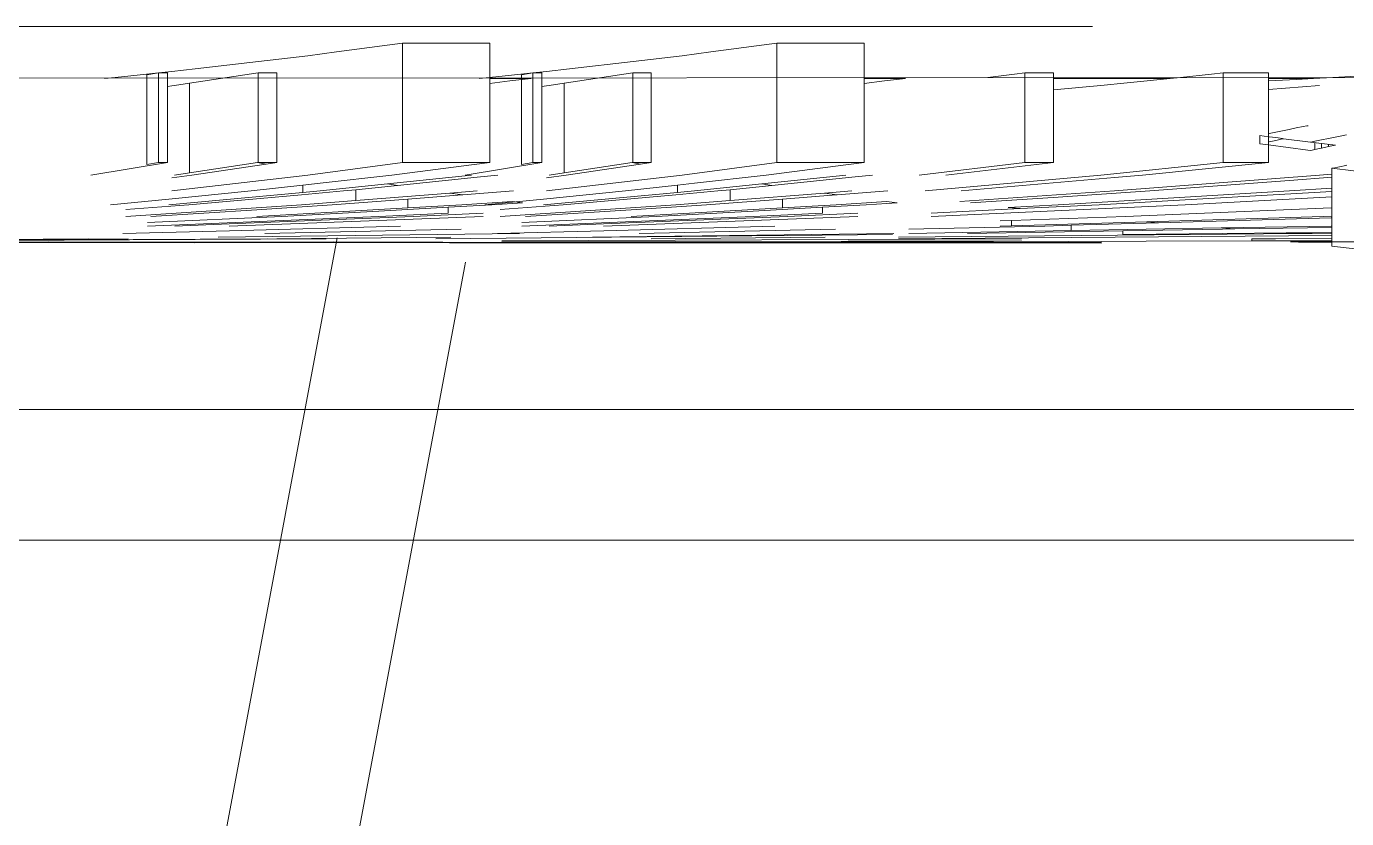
# Model space of a CAD drawing. Header units: millimetres. Extents: x 930469 to 1523124, y -120375 to 411163.
# Drawn here: x 1425428 to 1426946, y -7874 to -6963 of the extents above; entities that cross this region are included whole.
import ezdxf

# ---------------------------------------------------------------- set-up
doc = ezdxf.new("R2010")
doc.units = ezdxf.units.MM
doc.layers.add('A-NET THAY', color=8, linetype='Continuous', lineweight=0)
doc.layers.add('COT VACH', color=8, linetype='Continuous', lineweight=0)

# ---------------------------------------------------------------- blocks, each defined once
blk = doc.blocks.new('fgholol')
at = {"layer": 'A-NET THAY', "ltscale": 3}
for p, q in [((1042860.9, 32084), (1044621.5, 32084)), ((1043663, 32043.8), (1043719.5, 32050.4)), ((1043719.5, 32050.4), (1043752.4, 32054.8)), ((1043752.4, 32054.8), (1043828.3, 32064.9)), ((1043828.3, 32064.9), (1043928.6, 32064.9)), ((1043828.3, 31927.6), (1043828.3, 32064.9)), ((1043928.6, 32064.9), (1043928.6, 32054.8)), ((1043928.6, 32054.8), (1043928.6, 32043.8)), ((1044093.4, 32043.8), (1044149.8, 32050.4)), ((1044149.8, 32050.4), (1044182.7, 32054.8)), ((1044182.7, 32054.8), (1044258.7, 32064.9)), ((1044258.7, 32064.9), (1044359, 32064.9)), ((1044258.7, 31927.6), (1044258.7, 32064.9)), ((1044359, 32064.9), (1044359, 32054.8)), ((1044359, 32054.8), (1044359, 32043.8)), ((1043563.4, 32032.1), (1043590.1, 32035.3)), ((1043590.1, 32035.3), (1043663, 32043.8)), ((1043928.6, 32043.8), (1043928.6, 32035.3)), ((1043928.6, 32035.3), (1043928.6, 32029.2)), ((1043993.8, 32032.1), (1044020.4, 32035.3)), ((1044020.4, 32035.3), (1044093.4, 32043.8)), ((1044359, 32043.8), (1044359, 32035.3)), ((1044359, 32035.3), (1044359, 32029.2)), ((1043158.6, 32024.3), (1045510, 32025.5)), ((1043486, 32024.3), (1043498, 32025.5)), ((1043498, 32025.5), (1043534.1, 32029.2)), ((1043534.1, 32029.2), (1043547.8, 32030.5)), ((1043534.6, 32028.4), (1043547.8, 32030.5)), ((1043534.6, 31925.4), (1043534.6, 32028.4)), ((1043547.8, 32030.5), (1043563.4, 32032.1)), ((1043547.8, 32030.5), (1043558.1, 32030.5)), ((1043547.8, 31927.6), (1043547.8, 32030.5)), ((1043558.1, 32030.5), (1043558.1, 32015)), ((1043583.7, 32018.7), (1043662.6, 32030.5)), ((1043662.6, 31927.6), (1043662.6, 32030.5)), ((1043662.6, 32030.5), (1043683.8, 32030.5)), ((1043683.8, 32030.5), (1043683.8, 31927.6)), ((1043916.4, 32024.3), (1043928.4, 32025.5)), ((1043928.4, 32025.5), (1043964.5, 32029.2)), ((1043928.6, 32029.2), (1043928.6, 32025.5)), ((1043928.6, 32025.5), (1043928.6, 32024.3)), ((1043928.6, 32024.3), (1043928.6, 32018.6)), ((1043928.6, 32024.3), (1043951.9, 32024.3)), ((1043928.6, 32018.6), (1043951.9, 32021.4)), ((1043951.9, 32024.3), (1043976.3, 32024.3)), ((1043951.9, 32021.4), (1043976.3, 32024.3)), ((1043964.5, 32029.2), (1043978.1, 32030.5)), ((1043965, 32028.4), (1043978.1, 32030.5)), ((1043965, 31925.4), (1043965, 32028.4)), ((1043978.1, 32030.5), (1043993.8, 32032.1)), ((1043978.1, 32030.5), (1043988.5, 32030.5)), ((1043978.1, 31927.6), (1043978.1, 32030.5)), ((1043988.5, 32030.5), (1043988.5, 32015)), ((1044014.1, 32018.7), (1044093, 32030.5)), ((1044093, 31927.6), (1044093, 32030.5)), ((1044093, 32030.5), (1044114.1, 32030.5)), ((1044114.1, 32030.5), (1044114.1, 31927.6)), ((1044359, 32029.2), (1044359, 32025.5)), ((1044359, 32025.5), (1044359, 32024.3)), ((1044359, 32024.3), (1044359, 32018.6)), ((1044359, 32024.3), (1044382.3, 32024.3)), ((1044359, 32018.6), (1044382.3, 32021.4)), ((1044382.3, 32024.3), (1044406.7, 32024.3)), ((1044382.3, 32021.4), (1044406.7, 32024.3)), ((1044501.3, 32025.5), (1044532, 32029.2)), ((1044532, 32029.2), (1044543.6, 32030.5)), ((1044543.6, 31927.6), (1044543.6, 32030.5)), ((1044543.6, 32030.5), (1044576.8, 32030.5)), ((1044576.8, 32030.5), (1044576.8, 32029.2)), ((1044576.8, 32029.2), (1044576.8, 32025.5)), ((1044576.8, 32025.5), (1044576.8, 32024.3)), ((1044576.8, 32024.3), (1044576.8, 32011.2)), ((1044576.8, 32024.3), (1044661.3, 32024.3)), ((1044661.3, 32024.3), (1044710.8, 32024.3)), ((1044661.3, 32019.2), (1044710.8, 32024.3)), ((1044710.8, 32024.3), (1044722.7, 32025.5)), ((1044722.7, 32025.5), (1044758.4, 32029.2)), ((1044758.4, 32029.2), (1044771.8, 32030.5)), ((1044771.8, 32030.5), (1044823.9, 32030.5)), ((1044771.8, 31927.6), (1044771.8, 32030.5)), ((1044823.9, 32030.5), (1044823.9, 32029.2)), ((1044823.9, 32029.2), (1044823.9, 32025.5)), ((1044823.9, 32025.5), (1044823.9, 32024.3)), ((1044823.9, 32024.3), (1044823.9, 32021.5)), ((1044823.9, 32024.3), (1044855.9, 32024.3)), ((1044823.9, 32021.5), (1044855.9, 32023.2)), ((1044823.9, 32021.5), (1044823.9, 32011.6)), ((1044855.9, 32024.3), (1044875.4, 32024.3)), ((1044855.9, 32023.2), (1044875.4, 32024.3)), ((1044875.4, 32024.3), (1044897.9, 32025.5)), ((1044897.9, 32025.5), (1044965.3, 32029.2)), ((1043558.1, 32015), (1043563.4, 32015.7)), ((1043558.1, 32015), (1043558.1, 31927.6)), ((1043563.4, 32015.7), (1043566.4, 32016.1)), ((1043566.4, 32016.1), (1043583.7, 32018.7)), ((1043583.7, 31915.7), (1043583.7, 32018.7)), ((1043928.6, 32018.6), (1043928.6, 31927.6)), ((1043988.5, 32015), (1043993.8, 32015.7)), ((1043988.5, 32015), (1043988.5, 31927.6)), ((1043993.8, 32015.7), (1043996.8, 32016.1)), ((1043996.8, 32016.1), (1044014.1, 32018.7)), ((1044014.1, 31915.7), (1044014.1, 32018.7)), ((1044359, 32018.6), (1044359, 31927.6)), ((1044576.8, 32011.2), (1044631, 32016.1)), ((1044576.8, 32011.2), (1044576.8, 31927.6)), ((1044631, 32016.1), (1044661.3, 32019.2)), ((1044882.4, 32016.1), (1044823.9, 32011.6)), ((1044823.9, 32011.6), (1044823.9, 31960.8)), ((1044824.4, 31960.9), (1044823.9, 31960.8)), ((1044823.9, 31960.8), (1044823.9, 31957.2)), ((1044832.1, 31962.5), (1044824.4, 31960.9)), ((1044839.9, 31964.1), (1044832.1, 31962.5)), ((1044847.7, 31965.7), (1044839.9, 31964.1)), ((1044855.6, 31967.3), (1044847.7, 31965.7)), ((1044863.5, 31968.9), (1044855.6, 31967.3)), ((1044867.7, 31969.7), (1044863.5, 31968.9)), ((1044868.6, 31969.9), (1044867.7, 31969.7)), ((1044867.7, 31969.7), (1044869.4, 31969.7)), ((1044913.3, 31959.5), (1044908.2, 31958.4)), ((1044813.7, 31949.2), (1044813.7, 31958.6)), ((1044813.7, 31958.6), (1044823.9, 31957.2)), ((1044823.9, 31947.9), (1044813.7, 31949.2)), ((1044823.9, 31957.2), (1044823.9, 31951.4)), ((1044823.9, 31957.2), (1044824.4, 31957.2)), ((1044824.4, 31951.5), (1044823.9, 31951.4)), ((1044823.9, 31951.4), (1044823.9, 31947.9)), ((1044823.9, 31947.9), (1044823.9, 31927.6)), ((1044869, 31942), (1044823.9, 31947.9)), ((1044824.4, 31957.2), (1044832.1, 31956.2)), ((1044832.1, 31953.1), (1044824.4, 31951.5)), ((1044832.1, 31956.2), (1044839.9, 31955.2)), ((1044839.9, 31954.7), (1044832.1, 31953.1)), ((1044839.9, 31955.2), (1044841.2, 31955)), ((1044841.2, 31955), (1044839.9, 31954.7)), ((1044841.2, 31955), (1044869, 31951.4)), ((1044872.2, 31951), (1044869, 31951.4)), ((1044874.2, 31951.4), (1044872.2, 31951)), ((1044900.8, 31947.6), (1044872.2, 31951)), ((1044877.2, 31952), (1044874.2, 31951.4)), ((1044884.8, 31953.7), (1044877.2, 31952)), ((1044877.2, 31942.7), (1044877.2, 31950.4)), ((1044882.4, 31943.8), (1044877.2, 31942.7)), ((1044884.8, 31944.3), (1044882.4, 31943.8)), ((1044892.6, 31955.3), (1044884.8, 31953.7)), ((1044884.8, 31944.3), (1044884.8, 31949.5)), ((1044892.6, 31945.9), (1044884.8, 31944.3)), ((1044900.3, 31956.9), (1044892.6, 31955.3)), ((1044892.6, 31945.9), (1044892.6, 31948.6)), ((1044900.3, 31947.5), (1044892.6, 31945.9)), ((1044908.2, 31958.4), (1044900.3, 31956.9)), ((1044900.3, 31947.5), (1044900.3, 31947.6)), ((1044900.8, 31947.6), (1044900.3, 31947.5)), ((1044872.2, 31941.6), (1044869, 31942)), ((1044874.2, 31942), (1044872.2, 31941.6)), ((1044877.2, 31942.7), (1044874.2, 31942)), ((1043558.1, 31927.6), (1043470.3, 31913.1)), ((1043534.6, 31925.4), (1043547.8, 31927.6)), ((1043547.8, 31927.6), (1043558.1, 31927.6)), ((1043566.4, 31913.1), (1043583.7, 31915.7)), ((1043583.7, 31915.7), (1043661.9, 31927.5)), ((1043671.6, 31925.8), (1043586.3, 31913.1)), ((1043661.9, 31927.5), (1043662.6, 31927.6)), ((1043661.9, 31927.5), (1043671.6, 31925.8)), ((1043662.6, 31927.6), (1043683.8, 31927.6)), ((1043683.8, 31927.6), (1043671.6, 31925.8)), ((1043719.5, 31913.1), (1043828.3, 31927.6)), ((1043816, 31913.1), (1043907.6, 31924.9)), ((1043828.3, 31927.6), (1043928.6, 31927.6)), ((1043988.5, 31927.6), (1043900.6, 31913.1)), ((1043907.6, 31924.9), (1043928.6, 31927.6)), ((1043965, 31925.4), (1043978.1, 31927.6)), ((1043978.1, 31927.6), (1043988.5, 31927.6)), ((1043996.8, 31913.1), (1044014.1, 31915.7)), ((1044014.1, 31915.7), (1044092.2, 31927.5)), ((1044102, 31925.8), (1044016.7, 31913.1)), ((1044092.2, 31927.5), (1044093, 31927.6)), ((1044092.2, 31927.5), (1044102, 31925.8)), ((1044093, 31927.6), (1044114.1, 31927.6)), ((1044114.1, 31927.6), (1044102, 31925.8)), ((1044149.8, 31913.1), (1044258.7, 31927.6)), ((1044246.3, 31913.1), (1044338, 31924.9)), ((1044258.7, 31927.6), (1044359, 31927.6)), ((1044338, 31924.9), (1044359, 31927.6)), ((1044422.4, 31913.1), (1044543.6, 31927.6)), ((1044452.9, 31913.1), (1044576.8, 31927.6)), ((1044543.6, 31927.6), (1044576.8, 31927.6)), ((1044631, 31913.1), (1044771.8, 31927.6)), ((1044823.9, 31927.6), (1044678.8, 31913.1)), ((1044771.8, 31927.6), (1044823.9, 31927.6)), ((1044896.7, 31914.4), (1044882.4, 31913.1)), ((1044898, 31921.3), (1044896.7, 31921)), ((1044896.7, 31921), (1044896.7, 31914.4)), ((1044952.6, 31914.3), (1044896.7, 31921)), ((1044896.7, 31914.4), (1044896.7, 31913.1)), ((1044905.3, 31922.7), (1044898, 31921.3)), ((1044912.7, 31924.1), (1044905.3, 31922.7)), ((1044913.8, 31924.4), (1044912.7, 31924.1)), ((1043563.4, 31894.9), (1043719.5, 31913.1)), ((1043586.3, 31913.1), (1043563.4, 31910.1)), ((1043654.4, 31894.9), (1043714, 31901.6)), ((1043714, 31901.6), (1043733.8, 31903.8)), ((1043714, 31893.1), (1043714, 31901.6)), ((1043733.8, 31903.8), (1043816, 31913.1)), ((1043733.8, 31894.9), (1043811.1, 31903)), ((1043774.7, 31896.3), (1043822.5, 31901.2)), ((1043811.1, 31903), (1043907.6, 31913.1)), ((1043811.1, 31903), (1043822.5, 31901.2)), ((1043822.5, 31901.2), (1043914.3, 31910.7)), ((1043914.3, 31910.7), (1043938.1, 31913.1)), ((1044016.7, 31913.1), (1043993.8, 31910.1)), ((1043993.8, 31894.9), (1044149.8, 31913.1)), ((1044084.8, 31894.9), (1044144.4, 31901.6)), ((1044144.4, 31901.6), (1044164.1, 31903.8)), ((1044144.4, 31893.1), (1044144.4, 31901.6)), ((1044164.1, 31903.8), (1044246.3, 31913.1)), ((1044164.1, 31894.9), (1044241.4, 31903)), ((1044205.1, 31896.3), (1044252.8, 31901.2)), ((1044241.4, 31903), (1044338, 31913.1)), ((1044241.4, 31903), (1044252.8, 31901.2)), ((1044252.8, 31901.2), (1044344.7, 31910.7)), ((1044344.7, 31910.7), (1044368.5, 31913.1)), ((1044429.1, 31894.9), (1044631, 31913.1)), ((1044646.8, 31910.3), (1044470.5, 31894.9)), ((1044882.4, 31913.1), (1044646.8, 31894.9)), ((1044678.8, 31913.1), (1044646.8, 31910.3)), ((1044687.3, 31894.9), (1044847.8, 31907)), ((1044847.8, 31907), (1044896.7, 31910.7)), ((1044896.7, 31898.2), (1044847.8, 31894.9)), ((1044896.7, 31913.1), (1044896.7, 31910.7)), ((1044896.7, 31910.7), (1044896.7, 31898.2)), ((1044896.7, 31898.2), (1044896.7, 31894.9)), ((1043492.9, 31879), (1043559.9, 31885.6)), ((1043559.9, 31885.6), (1043654.4, 31894.9)), ((1043559.9, 31879), (1043714, 31893.1)), ((1043582.6, 31879), (1043712.3, 31890.6)), ((1043760.4, 31894.9), (1043712.3, 31890.6)), ((1043712.3, 31879), (1043774.7, 31883.9)), ((1043714, 31893.1), (1043733.8, 31894.9)), ((1043747.5, 31879), (1043834.7, 31885.6)), ((1043760.4, 31894.9), (1043774.7, 31896.3)), ((1043774.7, 31883.9), (1043774.7, 31896.3)), ((1043774.7, 31883.9), (1043882.9, 31892.4)), ((1043896.5, 31890.3), (1043834.7, 31885.6)), ((1043834.7, 31875.5), (1043834.7, 31885.6)), ((1043882.9, 31892.4), (1043914.3, 31894.9)), ((1043882.9, 31892.4), (1043897.7, 31890.4)), ((1043897.7, 31890.4), (1043896.5, 31890.3)), ((1043954.5, 31882.9), (1043896.5, 31879)), ((1043955.8, 31894.9), (1043897.7, 31890.4)), ((1043923.2, 31879), (1043990.3, 31885.6)), ((1043954.5, 31882.9), (1043966.4, 31881.3)), ((1043990.3, 31885.6), (1044084.8, 31894.9)), ((1043990.3, 31879), (1044144.4, 31893.1)), ((1044013, 31879), (1044142.7, 31890.6)), ((1044190.7, 31894.9), (1044142.7, 31890.6)), ((1044142.7, 31879), (1044205.1, 31883.9)), ((1044144.4, 31893.1), (1044164.1, 31894.9)), ((1044177.9, 31879), (1044265.1, 31885.6)), ((1044190.7, 31894.9), (1044205.1, 31896.3)), ((1044205.1, 31883.9), (1044205.1, 31896.3)), ((1044205.1, 31883.9), (1044313.3, 31892.4)), ((1044326.8, 31890.3), (1044265.1, 31885.6)), ((1044265.1, 31875.5), (1044265.1, 31885.6)), ((1044313.3, 31892.4), (1044344.7, 31894.9)), ((1044313.3, 31892.4), (1044328, 31890.4)), ((1044328, 31890.4), (1044326.8, 31890.3)), ((1044384.9, 31882.9), (1044326.8, 31879)), ((1044386.1, 31894.9), (1044328, 31890.4)), ((1044384.9, 31882.9), (1044396.8, 31881.3)), ((1044646.8, 31894.9), (1044469.2, 31882.9)), ((1044481.2, 31881.3), (1044581.9, 31887.9)), ((1044847.8, 31894.9), (1044581.9, 31879)), ((1044581.9, 31887.9), (1044687.3, 31894.9)), ((1044728.1, 31884.7), (1044629.3, 31879)), ((1044896.7, 31894.5), (1044728.1, 31884.7)), ((1044728.1, 31879), (1044896.7, 31888.2)), ((1044896.7, 31894.9), (1044896.7, 31894.5)), ((1044896.7, 31894.5), (1044896.7, 31888.2)), ((1044896.7, 31888.2), (1044896.7, 31879)), ((1043510.4, 31865.6), (1043712.3, 31879)), ((1043510.4, 31873.6), (1043582.6, 31879)), ((1043660.9, 31873.4), (1043539.3, 31865.6)), ((1043747.5, 31879), (1043660.9, 31873.4)), ((1043834.7, 31875.5), (1043660.9, 31865.6)), ((1043689.6, 31865.6), (1043801.2, 31871.8)), ((1043801.2, 31871.8), (1043880.8, 31876.2)), ((1043880.8, 31869.6), (1043801.2, 31865.6)), ((1043896.5, 31879), (1043834.7, 31875.5)), ((1043840.6, 31865.6), (1043921.3, 31869.5)), ((1043880.8, 31876.2), (1043931.1, 31879)), ((1043880.8, 31869.6), (1043880.8, 31876.2)), ((1043931.1, 31879), (1043966.4, 31881.3)), ((1043940.7, 31873.6), (1044013, 31879)), ((1043940.7, 31865.6), (1044142.7, 31879)), ((1044091.3, 31873.4), (1043969.7, 31865.6)), ((1044177.9, 31879), (1044091.3, 31873.4)), ((1044265.1, 31875.5), (1044091.3, 31865.6)), ((1044119.9, 31865.6), (1044231.5, 31871.8)), ((1044231.5, 31871.8), (1044311.2, 31876.2)), ((1044311.2, 31869.6), (1044231.5, 31865.6)), ((1044326.8, 31879), (1044265.1, 31875.5)), ((1044270.9, 31865.6), (1044351.7, 31869.5)), ((1044311.2, 31876.2), (1044361.4, 31879)), ((1044311.2, 31869.6), (1044311.2, 31876.2)), ((1044361.4, 31879), (1044396.8, 31881.3)), ((1044436, 31865.6), (1044728.1, 31879)), ((1044538.4, 31874.6), (1044436, 31869.5)), ((1044581.9, 31879), (1044524.5, 31876.1)), ((1044524.5, 31876.1), (1044538.4, 31874.6)), ((1044629.3, 31879), (1044538.4, 31874.6)), ((1044886.7, 31875.1), (1044659.5, 31865.6)), ((1044896.7, 31875.6), (1044886.7, 31875.1)), ((1044896.7, 31879), (1044896.7, 31875.6)), ((1044896.7, 31875.6), (1044896.7, 31865.9)), ((1043801.2, 31865.6), (1043535.3, 31854.6)), ((1043535.3, 31858.6), (1043689.6, 31865.6)), ((1043629.2, 31857.1), (1043566.6, 31854.6)), ((1043629.2, 31854.6), (1043921.3, 31865.6)), ((1043840.6, 31865.6), (1043629.2, 31857.1)), ((1043825.9, 31854.6), (1043629.5, 31849.3)), ((1043965.6, 31858.6), (1044119.9, 31865.6)), ((1044231.5, 31865.6), (1043965.6, 31854.6)), ((1044059.6, 31857.1), (1043997, 31854.6)), ((1044270.9, 31865.6), (1044059.6, 31857.1)), ((1044059.6, 31854.6), (1044351.7, 31865.6)), ((1044256.3, 31854.6), (1044059.8, 31849.3)), ((1044566.8, 31854.6), (1044410.4, 31851.1)), ((1044528.5, 31861.1), (1044515.5, 31860.6)), ((1044515.5, 31854.6), (1044528.5, 31855)), ((1044659.5, 31865.6), (1044528.5, 31861.1)), ((1044528.5, 31855), (1044528.5, 31861.1)), ((1044528.5, 31855), (1044683.8, 31859.6)), ((1044596.9, 31855.5), (1044566.8, 31854.6)), ((1044697.2, 31858.4), (1044596.9, 31855.5)), ((1044596.9, 31849.4), (1044596.9, 31855.5)), ((1044683.8, 31859.6), (1044886.7, 31865.6)), ((1044683.8, 31859.6), (1044697.2, 31858.4)), ((1044895.7, 31864.1), (1044697.2, 31858.4)), ((1044895.7, 31854.6), (1044769.3, 31852.4)), ((1044785.1, 31851.3), (1044896.7, 31853.1)), ((1044886.7, 31865.6), (1044896.7, 31865.9)), ((1044896.7, 31864.1), (1044895.7, 31864.1)), ((1044896.7, 31854.6), (1044895.7, 31854.6)), ((1044896.7, 31865.9), (1044896.7, 31865.6)), ((1044896.7, 31865.6), (1044896.7, 31864.1)), ((1044896.7, 31864.1), (1044896.7, 31854.6)), ((1044896.7, 31854.6), (1044896.7, 31854.6)), ((1044896.7, 31854.6), (1044896.7, 31853.1)), ((1044896.7, 31853.1), (1044896.7, 31847.7)), ((1043467, 31840), (1042981.7, 31836.3)), ((1043033.4, 31836.3), (1043673.2, 31840)), ((1043033.4, 31836.5), (1043513, 31840)), ((1043740.6, 31840), (1043100.5, 31836.5)), ((1043629.5, 31849.3), (1043507.1, 31846.1)), ((1043616.6, 31841.9), (1043962.9, 31846.1)), ((1043895.7, 31851.1), (1043670.2, 31846.1)), ((1043883.8, 31841.8), (1043684, 31840)), ((1043866.6, 31840), (1044391.5, 31845)), ((1044059.8, 31849.3), (1043937.5, 31846.1)), ((1043942.6, 31837.6), (1044540, 31839.9)), ((1044540, 31837.8), (1043942.6, 31836.3)), ((1044046.9, 31841.9), (1044393.3, 31846.1)), ((1044326.1, 31851.1), (1044100.6, 31846.1)), ((1044314.1, 31841.8), (1044114.4, 31840)), ((1044332.7, 31836.3), (1044858.2, 31837.5)), ((1044860.3, 31845.9), (1044398.5, 31841.8)), ((1044896.7, 31843.6), (1044398.5, 31840)), ((1044596.9, 31849.4), (1044410.4, 31846.1)), ((1044477.7, 31846.1), (1044656.2, 31849.1)), ((1044769.3, 31852.4), (1044596.9, 31849.4)), ((1044656.2, 31849.1), (1044771, 31851)), ((1044656.2, 31845), (1044656.2, 31849.1)), ((1044656.2, 31845), (1044771, 31846.1)), ((1044769.3, 31852.4), (1044785.1, 31851.3)), ((1044771, 31851), (1044785.1, 31851.3)), ((1044771, 31846.1), (1044844.1, 31847)), ((1044804.7, 31839.9), (1044831.9, 31840)), ((1044804.7, 31837.8), (1044804.7, 31839.9)), ((1044896.7, 31838), (1044804.7, 31837.8)), ((1044831.9, 31840), (1044896.7, 31840.4)), ((1044844.1, 31847), (1044896.7, 31847.7)), ((1044844.1, 31847), (1044857.8, 31846.1)), ((1044849.1, 31836.3), (1045374.6, 31837.5)), ((1044857.8, 31846.1), (1044860.3, 31845.9)), ((1044896.7, 31837.6), (1044858.2, 31837.5)), ((1044858.2, 31836.2), (1044858.2, 31837.5)), ((1044874.2, 31846.1), (1044860.3, 31845.9)), ((1044896.7, 31846.4), (1044874.2, 31846.1)), ((1044896.7, 31847.7), (1044896.7, 31846.4)), ((1044896.7, 31846.4), (1044896.7, 31843.6)), ((1044896.7, 31843.6), (1044896.7, 31840.4)), ((1044896.7, 31840.4), (1044896.7, 31838)), ((1044896.7, 31838), (1044896.7, 31837.6)), ((1044896.7, 31837.6), (1044896.7, 31836.2)), ((1043749.1, 31836.3), (1042839.6, 31835.5)), ((1042839.6, 31835.5), (1043421.6, 31836.3)), ((1043874.5, 31836.3), (1042845.6, 31835.4)), ((1044593.5, 31836.2), (1043039.1, 31835.4)), ((1044632, 31836.1), (1043039.1, 31835.4)), ((1043039.1, 31835.4), (1044632, 31835.6)), ((1044632, 31835.6), (1043589.5, 31835.5)), ((1043882.4, 31835.2), (1044632, 31835.6)), ((1044632, 31835.1), (1043882.4, 31835.2)), ((1044896.7, 31836.2), (1044858.2, 31836.2)), ((1044896.7, 31836.2), (1044896.7, 31836.1)), ((1044896.7, 31836.1), (1044896.7, 31835.6)), ((1044896.7, 31835.6), (1044896.7, 31835.6)), ((1044896.7, 31835.6), (1044896.7, 31835.1)), ((1044896.7, 31835.1), (1044896.7, 31831.6)), ((1044896.7, 31831.6), (1044952.6, 31824.9))]:
    blk.add_line(p, q, dxfattribs=at)
for points in [[(1042919.2, 27393.6), (1043753.4, 31840.9)], [(1043071.8, 27393.6), (1043900.8, 31813.2)]]:
    blk.add_lwpolyline(points, dxfattribs=at)

msp = doc.modelspace()

# ---------------------------------------------------------------- linework, layer by layer
at = {"layer": 'A-NET THAY', "ltscale": 3}
for points in [[(1442367.7, -7553.8), (1442367.7, -7403.8), (1410467.7, -7403.8), (1410467.7, -7553.8)], [(1442037.7, -7553.8), (1410797.7, -7553.8)]]:
    msp.add_lwpolyline(points, dxfattribs=at)

# ---------------------------------------------------------------- block references
at = {"layer": 'COT VACH'}
msp.add_blockref('fgholol', (382032.3, -39047.4), dxfattribs=at)

doc.saveas('drawing.dxf')
